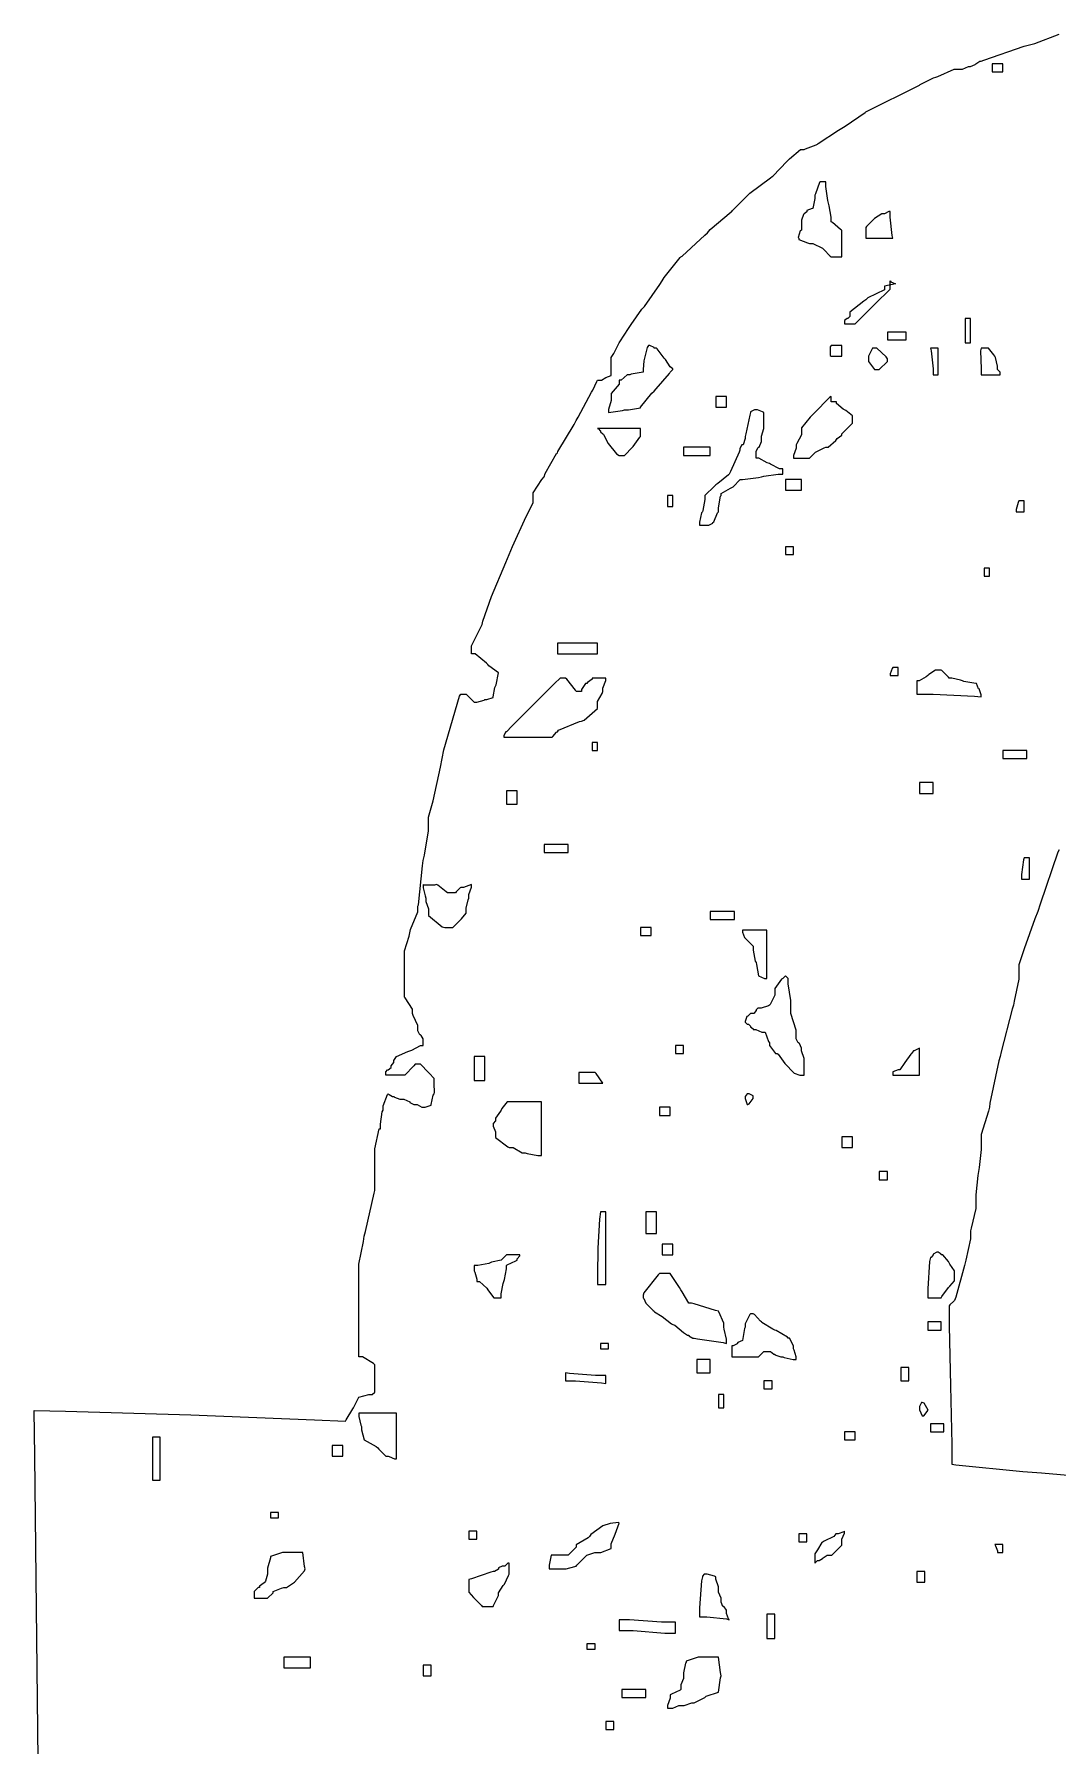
# Model space of a CAD drawing. Extents: x 58 to 299, y 50 to 312.
# Drawn here: x 200.8 to 214.26, y 184.75 to 207.26 of the extents above; entities that cross this region are included whole.
import ezdxf

# ---------------------------------------------------------------- set-up
doc = ezdxf.new("R2010")
doc.units = 0
doc.header["$MEASUREMENT"] = 0

msp = doc.modelspace()

# ---------------------------------------------------------------- linework, layer by layer
at = {"color": 40}
for points in [[(200.861, 183.763), (200.835, 186.16), (200.809, 188.56), (200.801, 189.159), (201.214, 189.151), (202.86, 189.103), (204.487, 189.037), (204.894, 189.019), (204.902, 189.037), (204.99, 189.179), (205, 189.195), (205.008, 189.213), (205.07, 189.335), (205.07, 189.335), (205.07, 189.335), (205.202, 189.371), (205.246, 189.371), (205.246, 189.371), (205.281, 189.398), (205.281, 189.406), (205.281, 189.46), (205.281, 189.58), (205.281, 189.618), (205.281, 189.618), (205.281, 189.724), (205.281, 189.758), (205.263, 189.776), (205.118, 189.865), (205.07, 189.865), (205.07, 189.997), (205.07, 190.295), (205.07, 190.394), (205.07, 190.536), (205.07, 190.854), (205.07, 190.959), (205.07, 191.083), (205.131, 191.382), (205.14, 191.452), (205.157, 191.514), (205.271, 192.017), (205.281, 192.052), (205.281, 192.168), (205.281, 192.425), (205.281, 192.51), (205.281, 192.599), (205.335, 192.863), (205.353, 192.863), (205.353, 192.925), (205.377, 193.084), (205.387, 193.11), (205.387, 193.164), (205.448, 193.314), (205.457, 193.322), (205.466, 193.314), (205.512, 193.286), (205.529, 193.286), (205.537, 193.278), (205.609, 193.252), (205.633, 193.252), (205.66, 193.252), (205.74, 193.216), (205.74, 193.216), (205.74, 193.208), (205.792, 193.182), (205.81, 193.182), (205.836, 193.182), (205.896, 193.146), (205.916, 193.146), (205.942, 193.146), (206.022, 193.173), (206.022, 193.182), (206.022, 193.182), (206.048, 193.306), (206.058, 193.322), (206.066, 193.34), (206.058, 193.46), (206.058, 193.499), (206.058, 193.526), (205.995, 193.596), (205.986, 193.605), (205.977, 193.614), (205.89, 193.703), (205.882, 193.711), (205.846, 193.711), (205.81, 193.711), (205.792, 193.693), (205.672, 193.569), (205.633, 193.569), (205.58, 193.569), (205.461, 193.569), (205.423, 193.569), (205.423, 193.605), (205.423, 193.614), (205.448, 193.639), (205.457, 193.639), (205.457, 193.639), (205.493, 193.667), (205.493, 193.675), (205.493, 193.693), (205.529, 193.733), (205.529, 193.745), (205.529, 193.763), (205.563, 193.815), (205.563, 193.815), (205.563, 193.815), (205.712, 193.879), (205.74, 193.887), (205.766, 193.897), (205.878, 193.958), (205.916, 193.958), (205.916, 193.992), (205.916, 194.028), (205.916, 194.046), (205.89, 194.09), (205.882, 194.098), (205.872, 194.098), (205.846, 194.152), (205.846, 194.168), (205.846, 194.222), (205.784, 194.354), (205.776, 194.381), (205.776, 194.434), (205.678, 194.584), (205.669, 194.593), (205.669, 194.673), (205.669, 194.85), (205.669, 194.91), (205.669, 194.963), (205.669, 195.083), (205.669, 195.122), (205.669, 195.202), (205.73, 195.395), (205.74, 195.439), (205.748, 195.483), (205.846, 195.714), (205.846, 195.792), (205.854, 195.81), (205.907, 196.321), (205.916, 196.391), (205.933, 196.463), (205.986, 196.781), (205.986, 196.886), (205.986, 196.959), (206.047, 197.177), (206.145, 197.618), (206.163, 197.732), (206.189, 197.848), (206.393, 198.552), (206.411, 198.578), (206.445, 198.578), (206.445, 198.578), (206.481, 198.578), (206.481, 198.578), (206.489, 198.57), (206.577, 198.483), (206.587, 198.473), (206.622, 198.473), (206.718, 198.5), (206.728, 198.508), (206.754, 198.508), (206.834, 198.535), (206.834, 198.544), (206.834, 198.544), (206.859, 198.668), (206.868, 198.684), (206.877, 198.702), (206.904, 198.86), (206.904, 198.86), (206.904, 198.86), (206.78, 198.95), (206.764, 198.967), (206.746, 198.985), (206.6, 199.107), (206.551, 199.107), (206.551, 199.143), (206.551, 199.161), (206.551, 199.201), (206.551, 199.213), (206.551, 199.213), (206.612, 199.337), (206.622, 199.355), (206.63, 199.373), (206.692, 199.496), (206.692, 199.496), (206.7, 199.54), (206.815, 199.862), (207, 200.308), (207.045, 200.414), (207.089, 200.52), (207.269, 200.916), (207.363, 201.094), (207.363, 201.154), (207.363, 201.225), (207.476, 201.402), (207.504, 201.436), (207.52, 201.48), (207.67, 201.745), (207.68, 201.753), (207.688, 201.771), (207.9, 202.125), (207.927, 202.178), (207.953, 202.222), (208.129, 202.548), (208.139, 202.565), (208.147, 202.575), (208.2, 202.689), (208.209, 202.707), (208.245, 202.707), (208.262, 202.707), (208.315, 202.741), (208.315, 202.741), (208.315, 202.741), (208.385, 202.769), (208.385, 202.777), (208.385, 202.831), (208.385, 202.949), (208.385, 202.988), (208.385, 203.006), (208.421, 203.06), (208.421, 203.06), (208.421, 203.06), (208.482, 203.183), (208.492, 203.2), (208.5, 203.21), (208.614, 203.386), (208.632, 203.412), (208.65, 203.438), (208.791, 203.642), (208.808, 203.659), (208.826, 203.677), (209.029, 203.968), (209.057, 204.012), (209.083, 204.056), (209.294, 204.32), (209.303, 204.329), (209.32, 204.338), (209.62, 204.613), (209.656, 204.647), (209.69, 204.691), (209.963, 204.92), (209.973, 204.928), (209.981, 204.938), (210.158, 205.114), (210.185, 205.14), (210.211, 205.168), (210.484, 205.37), (210.502, 205.387), (210.519, 205.397), (210.697, 205.583), (210.715, 205.599), (210.731, 205.617), (210.876, 205.74), (210.925, 205.74), (210.943, 205.75), (211.084, 205.802), (211.102, 205.81), (211.11, 205.82), (211.376, 205.996), (211.42, 206.022), (211.464, 206.05), (211.727, 206.226), (211.737, 206.235), (211.807, 206.27), (212.371, 206.553), (212.442, 206.587), (212.451, 206.597), (212.627, 206.684), (212.655, 206.692), (212.681, 206.702), (212.899, 206.798), (212.972, 206.798), (213.006, 206.798), (213.086, 206.834), (213.114, 206.834), (213.114, 206.834), (213.174, 206.86), (213.184, 206.868), (213.184, 206.868), (213.236, 206.904), (213.254, 206.904), (213.289, 206.914), (213.818, 207.099), (213.89, 207.117), (213.96, 207.134), (214.277, 207.257)], [(214.277, 196.533), (214.259, 196.499), (214.03, 195.819), (213.996, 195.721), (213.96, 195.625), (213.818, 195.228), (213.747, 195.017), (213.747, 194.946), (213.747, 194.831), (213.686, 194.54), (213.677, 194.487), (213.659, 194.434), (213.517, 193.877), (213.501, 193.815), (213.483, 193.755), (213.368, 193.199), (213.36, 193.146), (213.35, 193.094), (213.254, 192.789), (213.254, 192.687), (213.254, 192.591), (213.227, 192.354), (213.218, 192.3), (213.209, 192.247), (213.184, 191.995), (213.184, 191.911), (213.184, 191.815), (213.122, 191.558), (213.114, 191.522), (213.114, 191.418), (213.05, 191.135), (213.042, 191.099), (213.032, 191.065), (212.918, 190.65), (212.901, 190.606), (212.892, 190.598), (212.839, 190.546), (212.831, 190.536), (212.831, 190.272), (212.848, 189.482), (212.865, 188.711), (212.865, 188.454), (212.918, 188.445), (213.8, 188.357), (213.924, 188.347), (214.046, 188.339), (215.345, 188.225)]]:
    msp.add_lwpolyline(points, dxfattribs=at)
for points in [[(213.395, 206.764), (213.429, 206.764), (213.509, 206.764), (213.537, 206.764), (213.537, 206.79), (213.537, 206.849), (213.537, 206.868), (213.537, 206.868), (213.429, 206.868), (213.395, 206.868), (213.395, 206.842), (213.395, 206.784), (213.395, 206.764)], [(210.855, 204.575), (210.855, 204.559), (210.969, 204.515), (210.997, 204.505), (211.041, 204.505), (211.164, 204.444), (211.173, 204.435), (211.182, 204.427), (211.268, 204.338), (211.278, 204.329), (211.312, 204.329), (211.393, 204.329), (211.42, 204.329), (211.42, 204.417), (211.42, 204.615), (211.42, 204.681), (211.402, 204.691), (211.296, 204.779), (211.278, 204.788), (211.278, 204.85), (211.252, 205), (211.244, 205.034), (211.234, 205.07), (211.208, 205.256), (211.208, 205.317), (211.173, 205.317), (211.138, 205.317), (211.128, 205.309), (211.075, 205.158), (211.067, 205.14), (211.067, 205.096), (211.04, 204.964), (211.031, 204.964), (211.031, 204.964), (210.961, 204.938), (210.961, 204.928), (210.961, 204.92), (210.925, 204.894), (210.925, 204.894), (210.916, 204.885), (210.891, 204.812), (210.891, 204.788), (210.891, 204.761), (210.891, 204.702), (210.891, 204.681), (210.873, 204.673), (210.845, 204.585), (210.855, 204.575)], [(212.055, 204.928), (212.037, 204.928), (211.983, 204.894), (211.983, 204.894), (211.948, 204.894), (211.851, 204.833), (211.843, 204.823), (211.834, 204.815), (211.745, 204.727), (211.737, 204.717), (211.737, 204.683), (211.737, 204.603), (211.737, 204.575), (211.825, 204.575), (212.024, 204.575), (212.09, 204.575), (212.08, 204.611), (212.055, 204.85), (212.055, 204.928)], [(212.126, 203.976), (211.983, 203.942), (211.983, 203.897), (211.763, 203.791), (211.737, 203.765), (211.709, 203.747), (211.526, 203.603), (211.526, 203.553), (211.526, 203.545), (211.498, 203.517), (211.49, 203.517), (211.49, 203.517), (211.454, 203.492), (211.454, 203.483), (211.454, 203.483), (211.454, 203.447), (211.454, 203.447), (211.489, 203.447), (211.569, 203.447), (211.596, 203.447), (211.613, 203.465), (211.816, 203.667), (211.843, 203.693), (211.869, 203.721), (212.046, 203.897), (212.055, 203.906), (212.055, 203.933), (212.055, 203.992), (212.055, 204.012), (212.064, 204.003), (212.126, 203.976), (212.126, 203.976)], [(213.042, 203.2), (213.06, 203.2), (213.114, 203.2), (213.114, 203.2), (213.114, 203.28), (213.114, 203.458), (213.114, 203.517), (213.096, 203.517), (213.055, 203.517), (213.042, 203.517), (213.042, 203.438), (213.042, 203.261), (213.042, 203.2)], [(212.019, 203.236), (212.08, 203.236), (212.219, 203.236), (212.266, 203.236), (212.266, 203.262), (212.266, 203.321), (212.266, 203.34), (212.204, 203.34), (212.065, 203.34), (212.019, 203.34), (212.019, 203.314), (212.019, 203.256), (212.019, 203.236)], [(208.88, 203.164), (208.862, 203.138), (208.817, 202.963), (208.808, 202.85), (208.808, 202.811), (208.808, 202.811), (208.65, 202.787), (208.632, 202.777), (208.596, 202.777), (208.518, 202.707), (208.492, 202.707), (208.492, 202.654), (208.385, 202.534), (208.385, 202.494), (208.385, 202.442), (208.351, 202.322), (208.351, 202.282), (208.351, 202.282), (208.534, 202.31), (208.562, 202.318), (208.614, 202.318), (208.774, 202.346), (208.774, 202.354), (208.774, 202.354), (208.923, 202.539), (208.951, 202.565), (208.977, 202.592), (209.152, 202.795), (209.161, 202.811), (209.197, 202.847), (209.197, 202.857), (209.161, 202.883), (209.161, 202.883), (209.161, 202.883), (209.1, 202.98), (209.091, 202.988), (209.082, 202.998), (208.993, 203.121), (208.985, 203.13), (208.951, 203.13), (208.951, 203.139), (208.897, 203.164), (208.88, 203.164)], [(211.278, 203.024), (211.312, 203.024), (211.393, 203.024), (211.42, 203.024), (211.42, 203.06), (211.42, 203.138), (211.42, 203.164), (211.42, 203.164), (211.312, 203.164), (211.278, 203.164), (211.268, 203.148), (211.268, 203.033), (211.278, 203.024)], [(211.843, 203.13), (211.825, 203.13), (211.773, 203.024), (211.773, 202.988), (211.773, 202.953), (211.851, 202.847), (211.879, 202.847), (211.913, 202.847), (212.019, 202.953), (212.019, 202.988), (212.001, 203.015), (211.882, 203.13), (211.843, 203.13)], [(212.619, 202.777), (212.635, 202.777), (212.675, 202.777), (212.689, 202.777), (212.689, 202.865), (212.689, 203.063), (212.689, 203.13), (212.663, 203.13), (212.604, 203.13), (212.585, 203.13), (212.593, 203.095), (212.619, 202.857), (212.619, 202.777)], [(213.254, 202.777), (213.315, 202.777), (213.454, 202.777), (213.501, 202.777), (213.501, 202.777), (213.501, 202.811), (213.501, 202.811), (213.501, 202.811), (213.467, 202.847), (213.467, 202.847), (213.467, 202.891), (213.439, 203.007), (213.431, 203.024), (213.421, 203.042), (213.348, 203.13), (213.324, 203.13), (213.29, 203.13), (213.254, 203.13), (213.245, 203.095), (213.254, 202.857), (213.254, 202.777)], [(209.762, 202.354), (209.797, 202.354), (209.875, 202.354), (209.903, 202.354), (209.903, 202.39), (209.903, 202.468), (209.903, 202.494), (209.867, 202.494), (209.788, 202.494), (209.762, 202.494), (209.762, 202.46), (209.762, 202.382), (209.762, 202.354)], [(211.278, 202.494), (211.26, 202.478), (211.057, 202.275), (211.031, 202.248), (211.004, 202.222), (210.891, 202.082), (210.891, 202.035), (210.891, 201.991), (210.829, 201.877), (210.821, 201.859), (210.821, 201.815), (210.785, 201.716), (210.785, 201.683), (210.837, 201.683), (210.957, 201.683), (210.997, 201.683), (211.005, 201.693), (211.057, 201.745), (211.067, 201.753), (211.075, 201.763), (211.19, 201.816), (211.208, 201.825), (211.242, 201.825), (211.34, 201.913), (211.35, 201.929), (211.358, 201.939), (211.42, 201.986), (211.42, 202.001), (211.428, 202.011), (211.542, 202.125), (211.56, 202.142), (211.56, 202.142), (211.56, 202.178), (211.56, 202.178), (211.56, 202.178), (211.56, 202.212), (211.56, 202.212), (211.56, 202.239), (211.472, 202.31), (211.454, 202.318), (211.437, 202.328), (211.35, 202.401), (211.35, 202.424), (211.332, 202.424), (211.278, 202.424), (211.278, 202.424), (211.278, 202.424), (211.278, 202.494), (211.278, 202.494)], [(210.292, 202.318), (210.274, 202.318), (210.22, 202.292), (210.22, 202.282), (210.21, 202.248), (210.158, 202.001), (210.149, 201.965), (210.149, 201.939), (210.123, 201.859), (210.115, 201.859), (210.105, 201.859), (210.079, 201.807), (210.079, 201.789), (210.07, 201.763), (209.955, 201.508), (209.939, 201.472), (209.929, 201.464), (209.788, 201.348), (209.762, 201.33), (209.744, 201.313), (209.62, 201.19), (209.62, 201.19), (209.62, 201.137), (209.594, 200.995), (209.586, 200.977), (209.576, 200.961), (209.55, 200.841), (209.55, 200.801), (209.576, 200.801), (209.635, 200.801), (209.656, 200.801), (209.673, 200.801), (209.726, 200.828), (209.726, 200.837), (209.735, 200.846), (209.787, 200.961), (209.797, 200.977), (209.797, 201.031), (209.823, 201.181), (209.833, 201.19), (209.833, 201.217), (209.955, 201.287), (209.973, 201.296), (209.99, 201.305), (210.083, 201.4), (210.115, 201.4), (210.115, 201.4), (210.326, 201.428), (210.362, 201.436), (210.396, 201.446), (210.582, 201.472), (210.644, 201.472), (210.644, 201.472), (210.644, 201.506), (210.644, 201.506), (210.644, 201.542), (210.6, 201.542), (210.484, 201.604), (210.468, 201.613), (210.44, 201.622), (210.329, 201.683), (210.292, 201.683), (210.292, 201.683), (210.292, 201.719), (210.292, 201.719), (210.292, 201.719), (210.292, 201.753), (210.292, 201.753), (210.292, 201.771), (210.316, 201.816), (210.326, 201.825), (210.334, 201.825), (210.362, 201.903), (210.362, 201.929), (210.362, 201.973), (210.396, 202.073), (210.396, 202.106), (210.396, 202.15), (210.396, 202.249), (210.396, 202.282), (210.378, 202.292), (210.312, 202.318), (210.292, 202.318)], [(208.245, 202.035), (208.245, 202.027), (208.279, 202.001), (208.279, 202.001), (208.288, 201.993), (208.346, 201.873), (208.456, 201.737), (208.492, 201.719), (208.528, 201.719), (208.562, 201.719), (208.57, 201.728), (208.659, 201.816), (208.668, 201.825), (208.676, 201.834), (208.764, 201.957), (208.774, 201.965), (208.774, 201.993), (208.774, 202.052), (208.774, 202.071), (208.632, 202.071), (208.314, 202.071), (208.209, 202.071), (208.218, 202.071), (208.245, 202.035), (208.245, 202.035)], [(209.338, 201.719), (209.426, 201.719), (209.624, 201.719), (209.69, 201.719), (209.69, 201.746), (209.69, 201.805), (209.69, 201.825), (209.602, 201.825), (209.404, 201.825), (209.338, 201.825), (209.338, 201.798), (209.338, 201.739), (209.338, 201.719)], [(210.679, 201.26), (210.731, 201.26), (210.851, 201.26), (210.891, 201.26), (210.891, 201.296), (210.891, 201.374), (210.891, 201.4), (210.837, 201.4), (210.717, 201.4), (210.679, 201.4), (210.679, 201.366), (210.679, 201.287), (210.679, 201.26)], [(209.127, 201.047), (209.144, 201.047), (209.183, 201.047), (209.197, 201.047), (209.197, 201.047), (209.197, 201.155), (209.197, 201.19), (209.179, 201.19), (209.139, 201.19), (209.127, 201.19), (209.127, 201.155), (209.127, 201.075), (209.127, 201.047)], [(213.713, 200.977), (213.739, 200.977), (213.799, 200.977), (213.819, 200.977), (213.819, 201.013), (213.819, 201.093), (213.819, 201.119), (213.801, 201.119), (213.76, 201.119), (213.747, 201.119), (213.738, 201.101), (213.713, 201.009), (213.713, 200.977)], [(210.679, 200.414), (210.705, 200.414), (210.764, 200.414), (210.785, 200.414), (210.785, 200.44), (210.785, 200.499), (210.785, 200.518), (210.757, 200.518), (210.698, 200.518), (210.679, 200.518), (210.679, 200.492), (210.679, 200.434), (210.679, 200.414)], [(213.29, 200.131), (213.306, 200.131), (213.347, 200.131), (213.36, 200.131), (213.36, 200.159), (213.36, 200.218), (213.36, 200.237), (213.342, 200.237), (213.303, 200.237), (213.29, 200.237), (213.29, 200.211), (213.29, 200.152), (213.29, 200.131)], [(207.68, 199.107), (207.812, 199.107), (208.11, 199.107), (208.209, 199.107), (208.209, 199.143), (208.209, 199.223), (208.209, 199.249), (208.077, 199.249), (207.779, 199.249), (207.68, 199.249), (207.68, 199.215), (207.68, 199.135), (207.68, 199.107)], [(206.974, 198.015), (207.053, 198.015), (207.232, 198.015), (207.293, 198.015), (207.371, 198.015), (207.549, 198.015), (207.61, 198.015), (207.618, 198.024), (207.67, 198.077), (207.68, 198.085), (207.696, 198.103), (207.971, 198.217), (207.998, 198.225), (208.033, 198.235), (208.209, 198.388), (208.209, 198.438), (208.209, 198.482), (208.27, 198.588), (208.279, 198.614), (208.279, 198.658), (208.315, 198.757), (208.315, 198.79), (208.271, 198.79), (208.172, 198.79), (208.139, 198.79), (208.139, 198.774), (208.077, 198.73), (208.069, 198.72), (208.051, 198.72), (207.998, 198.641), (207.998, 198.614), (207.963, 198.614), (207.927, 198.614), (207.917, 198.632), (207.803, 198.774), (207.786, 198.79), (207.75, 198.79), (207.716, 198.79), (207.644, 198.72), (207.363, 198.438), (207.081, 198.156), (207.01, 198.085), (207, 198.085), (206.974, 198.033), (206.974, 198.015)], [(212.055, 198.826), (212.082, 198.826), (212.139, 198.826), (212.16, 198.826), (212.16, 198.852), (212.16, 198.912), (212.16, 198.931), (212.142, 198.931), (212.102, 198.931), (212.09, 198.931), (212.08, 198.914), (212.055, 198.848), (212.055, 198.826)], [(212.689, 198.896), (212.653, 198.896), (212.565, 198.836), (212.549, 198.826), (212.531, 198.808), (212.439, 198.754), (212.408, 198.754), (212.408, 198.71), (212.408, 198.611), (212.408, 198.578), (212.619, 198.578), (213.166, 198.553), (213.254, 198.544), (213.254, 198.571), (213.227, 198.65), (213.218, 198.65), (213.218, 198.65), (213.192, 198.72), (213.184, 198.72), (213.184, 198.72), (213.024, 198.746), (213.008, 198.754), (212.98, 198.764), (212.868, 198.79), (212.831, 198.79), (212.821, 198.8), (212.733, 198.888), (212.725, 198.896), (212.689, 198.896), (212.689, 198.896), (212.689, 198.896), (212.689, 198.896)], [(208.139, 197.838), (208.155, 197.838), (208.195, 197.838), (208.209, 197.838), (208.209, 197.866), (208.209, 197.925), (208.209, 197.944), (208.191, 197.944), (208.151, 197.944), (208.139, 197.944), (208.139, 197.918), (208.139, 197.859), (208.139, 197.838)], [(213.537, 197.732), (213.615, 197.732), (213.793, 197.732), (213.854, 197.732), (213.854, 197.759), (213.854, 197.819), (213.854, 197.838), (213.774, 197.838), (213.596, 197.838), (213.537, 197.838), (213.537, 197.812), (213.537, 197.753), (213.537, 197.732)], [(212.442, 197.273), (212.487, 197.273), (212.586, 197.273), (212.619, 197.273), (212.619, 197.309), (212.619, 197.389), (212.619, 197.415), (212.575, 197.415), (212.476, 197.415), (212.442, 197.415), (212.442, 197.381), (212.442, 197.3), (212.442, 197.273)], [(207.01, 197.133), (207.045, 197.133), (207.123, 197.133), (207.151, 197.133), (207.151, 197.177), (207.151, 197.276), (207.151, 197.309), (207.115, 197.309), (207.036, 197.309), (207.01, 197.309), (207.01, 197.265), (207.01, 197.166), (207.01, 197.133)], [(207.504, 196.497), (207.582, 196.497), (207.761, 196.497), (207.822, 196.497), (207.822, 196.525), (207.822, 196.584), (207.822, 196.603), (207.742, 196.603), (207.563, 196.603), (207.504, 196.603), (207.504, 196.577), (207.504, 196.518), (207.504, 196.497)], [(213.783, 196.144), (213.809, 196.144), (213.869, 196.144), (213.89, 196.144), (213.89, 196.216), (213.89, 196.374), (213.89, 196.427), (213.872, 196.427), (213.832, 196.427), (213.819, 196.427), (213.809, 196.401), (213.783, 196.209), (213.783, 196.144)], [(205.916, 196.074), (205.916, 196.03), (205.942, 195.925), (205.952, 195.898), (205.952, 195.854), (205.986, 195.755), (205.986, 195.721), (205.986, 195.669), (206.163, 195.519), (206.199, 195.509), (206.235, 195.509), (206.251, 195.509), (206.291, 195.509), (206.305, 195.509), (206.313, 195.519), (206.401, 195.607), (206.411, 195.615), (206.419, 195.625), (206.481, 195.698), (206.481, 195.721), (206.481, 195.766), (206.506, 195.872), (206.515, 195.898), (206.515, 195.942), (206.551, 196.041), (206.551, 196.074), (206.551, 196.074), (206.445, 196.038), (206.411, 196.038), (206.401, 196.03), (206.347, 195.978), (206.339, 195.968), (206.321, 195.968), (206.281, 195.968), (206.269, 195.968), (206.235, 195.968), (206.217, 195.978), (206.109, 196.066), (206.092, 196.074), (206.065, 196.066), (205.925, 196.066), (205.916, 196.074)], [(209.69, 195.615), (209.769, 195.615), (209.948, 195.615), (210.009, 195.615), (210.009, 195.643), (210.009, 195.702), (210.009, 195.721), (209.929, 195.721), (209.75, 195.721), (209.69, 195.721), (209.69, 195.695), (209.69, 195.636), (209.69, 195.615)], [(208.774, 195.403), (208.808, 195.403), (208.887, 195.403), (208.915, 195.403), (208.915, 195.431), (208.915, 195.49), (208.915, 195.509), (208.879, 195.509), (208.8, 195.509), (208.774, 195.509), (208.774, 195.483), (208.774, 195.424), (208.774, 195.403)], [(210.149, 195.369), (210.158, 195.36), (210.246, 195.272), (210.256, 195.263), (210.256, 195.21), (210.282, 195.068), (210.292, 195.05), (210.3, 195.024), (210.326, 194.874), (210.326, 194.874), (210.326, 194.874), (210.404, 194.84), (210.432, 194.84), (210.432, 194.999), (210.432, 195.356), (210.432, 195.475), (210.352, 195.475), (210.174, 195.475), (210.115, 195.475), (210.115, 195.448), (210.14, 195.378), (210.149, 195.369)], [(210.149, 194.274), (210.149, 194.266), (210.175, 194.24), (210.185, 194.24), (210.193, 194.24), (210.22, 194.214), (210.22, 194.204), (210.22, 194.204), (210.256, 194.178), (210.256, 194.168), (210.29, 194.168), (210.368, 194.134), (210.396, 194.134), (210.414, 194.134), (210.458, 194.01), (210.468, 193.992), (210.468, 193.958), (210.546, 193.851), (210.572, 193.851), (210.581, 193.843), (210.669, 193.721), (210.679, 193.711), (210.687, 193.703), (210.775, 193.614), (210.785, 193.605), (210.793, 193.596), (210.866, 193.569), (210.891, 193.569), (210.925, 193.569), (210.925, 193.613), (210.925, 193.712), (210.925, 193.745), (210.925, 193.789), (210.891, 193.888), (210.891, 193.922), (210.891, 193.922), (210.863, 193.984), (210.855, 193.992), (210.845, 193.992), (210.821, 194.046), (210.821, 194.064), (210.821, 194.161), (210.749, 194.379), (210.749, 194.451), (210.749, 194.549), (210.715, 194.768), (210.715, 194.84), (210.715, 194.84), (210.679, 194.874), (210.679, 194.874), (210.644, 194.84), (210.626, 194.831), (210.538, 194.706), (210.538, 194.663), (210.538, 194.619), (210.476, 194.496), (210.468, 194.487), (210.458, 194.478), (210.359, 194.451), (210.326, 194.451), (210.316, 194.451), (210.292, 194.426), (210.292, 194.417), (210.292, 194.417), (210.264, 194.381), (210.256, 194.381), (210.22, 194.381), (210.185, 194.345), (210.17, 194.338), (210.149, 194.274), (210.149, 194.274)], [(206.587, 193.499), (206.622, 193.499), (206.7, 193.499), (206.728, 193.499), (206.728, 193.579), (206.728, 193.756), (206.728, 193.815), (206.728, 193.815), (206.622, 193.815), (206.587, 193.815), (206.587, 193.737), (206.587, 193.559), (206.587, 193.499)], [(209.233, 193.851), (209.259, 193.851), (209.317, 193.851), (209.338, 193.851), (209.338, 193.879), (209.338, 193.938), (209.338, 193.958), (209.312, 193.958), (209.252, 193.958), (209.233, 193.958), (209.233, 193.931), (209.233, 193.872), (209.233, 193.851)], [(212.372, 193.887), (212.363, 193.887), (212.336, 193.851), (212.336, 193.851), (212.327, 193.843), (212.248, 193.733), (212.182, 193.639), (212.16, 193.639), (212.16, 193.639), (212.09, 193.614), (212.09, 193.605), (212.09, 193.605), (212.09, 193.569), (212.09, 193.569), (212.178, 193.569), (212.376, 193.569), (212.442, 193.569), (212.442, 193.657), (212.442, 193.856), (212.442, 193.922), (212.442, 193.922), (212.372, 193.887), (212.372, 193.887)], [(207.963, 193.463), (208.041, 193.463), (208.219, 193.463), (208.279, 193.463), (208.279, 193.463), (208.191, 193.588), (208.175, 193.605), (208.175, 193.605), (208.067, 193.605), (208.033, 193.605), (208.015, 193.605), (207.975, 193.605), (207.963, 193.605), (207.963, 193.57), (207.963, 193.49), (207.963, 193.463)], [(206.868, 192.793), (206.868, 192.749), (207.027, 192.626), (207.045, 192.617), (207.097, 192.617), (207.217, 192.546), (207.257, 192.546), (207.283, 192.538), (207.422, 192.51), (207.469, 192.51), (207.469, 192.687), (207.469, 193.084), (207.469, 193.216), (207.415, 193.216), (207.295, 193.216), (207.257, 193.216), (207.203, 193.216), (207.083, 193.216), (207.045, 193.216), (207.018, 193.216), (206.948, 193.128), (206.94, 193.11), (206.93, 193.094), (206.868, 193.001), (206.868, 192.969), (206.834, 192.933), (206.834, 192.899), (206.868, 192.821), (206.868, 192.793)], [(209.021, 193.04), (209.055, 193.04), (209.134, 193.04), (209.161, 193.04), (209.161, 193.067), (209.161, 193.126), (209.161, 193.146), (209.126, 193.146), (209.047, 193.146), (209.021, 193.146), (209.021, 193.12), (209.021, 193.06), (209.021, 193.04)], [(210.256, 193.286), (210.256, 193.296), (210.202, 193.322), (210.185, 193.322), (210.175, 193.322), (210.149, 193.286), (210.149, 193.286), (210.149, 193.26), (210.175, 193.182), (210.185, 193.182), (210.202, 193.191), (210.256, 193.263), (210.256, 193.286)], [(211.42, 192.617), (211.42, 192.617), (211.525, 192.617), (211.56, 192.617), (211.56, 192.653), (211.56, 192.731), (211.56, 192.757), (211.525, 192.757), (211.446, 192.757), (211.42, 192.757), (211.42, 192.757), (211.42, 192.653), (211.42, 192.617)], [(211.913, 192.194), (211.939, 192.194), (211.999, 192.194), (212.019, 192.194), (212.019, 192.221), (212.019, 192.28), (212.019, 192.3), (211.992, 192.3), (211.933, 192.3), (211.913, 192.3), (211.913, 192.273), (211.913, 192.214), (211.913, 192.194)], [(208.209, 190.817), (208.235, 190.817), (208.294, 190.817), (208.315, 190.817), (208.315, 191.055), (208.315, 191.593), (208.315, 191.771), (208.297, 191.771), (208.257, 191.771), (208.245, 191.771), (208.235, 191.674), (208.213, 191.294), (208.209, 190.937), (208.209, 190.817)], [(208.844, 191.488), (208.879, 191.488), (208.957, 191.488), (208.985, 191.488), (208.985, 191.56), (208.985, 191.718), (208.985, 191.771), (208.949, 191.771), (208.871, 191.771), (208.844, 191.771), (208.844, 191.7), (208.844, 191.542), (208.844, 191.488)], [(209.057, 191.206), (209.057, 191.206), (209.161, 191.206), (209.197, 191.206), (209.197, 191.242), (209.197, 191.32), (209.197, 191.346), (209.197, 191.346), (209.091, 191.346), (209.057, 191.346), (209.057, 191.346), (209.057, 191.242), (209.057, 191.206)], [(206.622, 190.853), (206.656, 190.853), (206.754, 190.765), (206.764, 190.747), (206.772, 190.73), (206.843, 190.64), (206.868, 190.64), (206.904, 190.64), (206.94, 190.64), (206.94, 190.694), (206.965, 190.827), (206.974, 190.853), (206.983, 190.88), (207.01, 191.02), (207.01, 191.065), (207.018, 191.075), (207.133, 191.127), (207.151, 191.135), (207.151, 191.153), (207.187, 191.193), (207.187, 191.206), (207.143, 191.206), (207.044, 191.206), (207.01, 191.206), (207, 191.197), (206.948, 191.145), (206.94, 191.135), (206.94, 191.135), (206.815, 191.109), (206.798, 191.099), (206.78, 191.091), (206.635, 191.065), (206.587, 191.065), (206.587, 191.047), (206.587, 191.007), (206.587, 190.993), (206.595, 190.977), (206.622, 190.885), (206.622, 190.853)], [(212.549, 190.64), (212.593, 190.64), (212.692, 190.64), (212.725, 190.64), (212.733, 190.658), (212.821, 190.774), (212.831, 190.783), (212.839, 190.792), (212.901, 190.865), (212.901, 190.889), (212.901, 190.889), (212.901, 190.923), (212.901, 190.923), (212.901, 190.923), (212.901, 190.959), (212.901, 190.959), (212.901, 190.995), (212.839, 191.083), (212.831, 191.099), (212.821, 191.117), (212.748, 191.206), (212.725, 191.206), (212.725, 191.215), (212.689, 191.242), (212.689, 191.242), (212.671, 191.242), (212.619, 191.215), (212.619, 191.206), (212.619, 191.206), (212.593, 191.17), (212.585, 191.17), (212.575, 191.117), (212.549, 190.76), (212.549, 190.64)], [(208.844, 190.57), (208.853, 190.562), (208.941, 190.474), (208.951, 190.464), (208.959, 190.456), (209.057, 190.394), (209.057, 190.394), (209.057, 190.394), (209.179, 190.298), (209.197, 190.288), (209.223, 190.28), (209.338, 190.183), (209.338, 190.183), (209.338, 190.183), (209.392, 190.147), (209.41, 190.147), (209.41, 190.139), (209.462, 190.111), (209.48, 190.111), (209.524, 190.103), (209.859, 190.051), (209.903, 190.041), (209.903, 190.095), (209.875, 190.227), (209.867, 190.253), (209.867, 190.307), (209.805, 190.456), (209.797, 190.464), (209.761, 190.474), (209.478, 190.562), (209.444, 190.57), (209.408, 190.57), (209.32, 190.72), (209.303, 190.747), (209.285, 190.774), (209.161, 190.959), (209.161, 190.959), (209.127, 190.959), (209.1, 190.959), (209.04, 190.959), (209.021, 190.959), (209.003, 190.942), (208.817, 190.704), (208.808, 190.676), (208.808, 190.64), (208.817, 190.632), (208.844, 190.57), (208.844, 190.57)], [(210.22, 190.43), (210.21, 190.421), (210.149, 190.296), (210.149, 190.253), (210.14, 190.237), (210.115, 190.077), (210.115, 190.077), (210.115, 190.077), (210.052, 190.051), (210.043, 190.041), (210.043, 190.033), (209.99, 190.007), (209.973, 190.007), (209.973, 189.972), (209.973, 189.892), (209.973, 189.865), (210.017, 189.865), (210.116, 189.865), (210.149, 189.865), (210.193, 189.865), (210.293, 189.865), (210.326, 189.865), (210.334, 189.875), (210.386, 189.927), (210.396, 189.935), (210.432, 189.935), (210.468, 189.935), (210.484, 189.935), (210.524, 189.901), (210.538, 189.901), (210.538, 189.892), (210.616, 189.865), (210.644, 189.865), (210.661, 189.857), (210.78, 189.83), (210.821, 189.83), (210.821, 189.866), (210.793, 189.954), (210.785, 189.971), (210.785, 190.007), (210.731, 190.111), (210.715, 190.111), (210.705, 190.121), (210.555, 190.209), (210.538, 190.217), (210.511, 190.227), (210.37, 190.315), (210.362, 190.324), (210.352, 190.333), (210.272, 190.421), (210.256, 190.43), (210.22, 190.43)], [(212.549, 190.217), (212.593, 190.217), (212.692, 190.217), (212.725, 190.217), (212.725, 190.245), (212.725, 190.304), (212.725, 190.324), (212.681, 190.324), (212.582, 190.324), (212.549, 190.324), (212.549, 190.298), (212.549, 190.238), (212.549, 190.217)], [(208.245, 189.971), (208.271, 189.971), (208.33, 189.971), (208.351, 189.971), (208.351, 189.989), (208.351, 190.029), (208.351, 190.041), (208.323, 190.041), (208.264, 190.041), (208.245, 190.041), (208.245, 190.024), (208.245, 189.985), (208.245, 189.971)], [(209.514, 189.654), (209.558, 189.654), (209.658, 189.654), (209.69, 189.654), (209.69, 189.698), (209.69, 189.797), (209.69, 189.83), (209.646, 189.83), (209.547, 189.83), (209.514, 189.83), (209.514, 189.786), (209.514, 189.687), (209.514, 189.654)], [(207.786, 189.548), (207.918, 189.548), (208.262, 189.522), (208.315, 189.512), (208.315, 189.539), (208.315, 189.599), (208.315, 189.618), (208.183, 189.618), (207.838, 189.646), (207.786, 189.654), (207.786, 189.628), (207.786, 189.568), (207.786, 189.548)], [(210.396, 189.442), (210.422, 189.442), (210.482, 189.442), (210.502, 189.442), (210.502, 189.469), (210.502, 189.528), (210.502, 189.548), (210.475, 189.548), (210.415, 189.548), (210.396, 189.548), (210.396, 189.522), (210.396, 189.462), (210.396, 189.442)], [(212.196, 189.548), (212.222, 189.548), (212.281, 189.548), (212.302, 189.548), (212.302, 189.592), (212.302, 189.691), (212.302, 189.724), (212.275, 189.724), (212.215, 189.724), (212.196, 189.724), (212.196, 189.68), (212.196, 189.581), (212.196, 189.548)], [(209.797, 189.195), (209.813, 189.195), (209.853, 189.195), (209.867, 189.195), (209.867, 189.239), (209.867, 189.338), (209.867, 189.371), (209.849, 189.371), (209.809, 189.371), (209.797, 189.371), (209.797, 189.327), (209.797, 189.228), (209.797, 189.195)], [(205.07, 189.125), (205.07, 189.081), (205.095, 188.966), (205.104, 188.948), (205.104, 188.904), (205.14, 188.772), (205.14, 188.772), (205.14, 188.772), (205.299, 188.684), (205.317, 188.666), (205.333, 188.649), (205.426, 188.56), (205.457, 188.56), (205.466, 188.552), (205.539, 188.524), (205.563, 188.524), (205.563, 188.674), (205.563, 189.013), (205.563, 189.125), (205.439, 189.125), (205.162, 189.125), (205.07, 189.125)], [(212.478, 189.265), (212.469, 189.265), (212.442, 189.213), (212.442, 189.195), (212.442, 189.169), (212.478, 189.089), (212.478, 189.089), (212.497, 189.089), (212.557, 189.165), (212.503, 189.257), (212.478, 189.265)], [(211.454, 188.772), (211.489, 188.772), (211.569, 188.772), (211.596, 188.772), (211.596, 188.798), (211.596, 188.857), (211.596, 188.877), (211.56, 188.877), (211.481, 188.877), (211.454, 188.877), (211.454, 188.85), (211.454, 188.793), (211.454, 188.772)], [(212.585, 188.877), (212.629, 188.877), (212.728, 188.877), (212.761, 188.877), (212.761, 188.904), (212.761, 188.964), (212.761, 188.983), (212.717, 188.983), (212.617, 188.983), (212.585, 188.983), (212.585, 188.957), (212.585, 188.897), (212.585, 188.877)], [(202.354, 188.243), (202.38, 188.243), (202.438, 188.243), (202.458, 188.243), (202.458, 188.385), (202.458, 188.702), (202.458, 188.806), (202.432, 188.806), (202.373, 188.806), (202.354, 188.806), (202.354, 188.666), (202.354, 188.349), (202.354, 188.243)], [(204.717, 188.56), (204.752, 188.56), (204.83, 188.56), (204.858, 188.56), (204.858, 188.56), (204.858, 188.666), (204.858, 188.7), (204.822, 188.7), (204.743, 188.7), (204.717, 188.7), (204.717, 188.7), (204.717, 188.596), (204.717, 188.56)], [(203.906, 187.748), (203.932, 187.748), (203.991, 187.748), (204.012, 187.748), (204.012, 187.766), (204.012, 187.806), (204.012, 187.818), (203.984, 187.818), (203.925, 187.818), (203.906, 187.818), (203.906, 187.802), (203.906, 187.762), (203.906, 187.748)], [(206.515, 187.465), (206.542, 187.465), (206.601, 187.465), (206.622, 187.465), (206.622, 187.493), (206.622, 187.553), (206.622, 187.572), (206.594, 187.572), (206.535, 187.572), (206.515, 187.572), (206.515, 187.545), (206.515, 187.486), (206.515, 187.465)], [(208.492, 187.678), (208.482, 187.687), (208.372, 187.674), (208.279, 187.642), (208.279, 187.642), (208.279, 187.642), (208.121, 187.529), (208.103, 187.501), (208.085, 187.485), (207.927, 187.392), (207.927, 187.361), (207.927, 187.361), (207.821, 187.255), (207.786, 187.255), (207.742, 187.255), (207.61, 187.255), (207.61, 187.255), (207.6, 187.255), (207.574, 187.123), (207.574, 187.078), (207.618, 187.078), (207.717, 187.078), (207.75, 187.078), (207.794, 187.078), (207.909, 187.105), (207.927, 187.113), (207.935, 187.123), (208.051, 187.238), (208.069, 187.255), (208.069, 187.255), (208.173, 187.289), (208.209, 187.289), (208.253, 187.289), (208.385, 187.343), (208.385, 187.361), (208.385, 187.405), (208.438, 187.533), (208.492, 187.678), (208.492, 187.678)], [(210.855, 187.431), (210.881, 187.431), (210.94, 187.431), (210.961, 187.431), (210.961, 187.459), (210.961, 187.518), (210.961, 187.537), (210.934, 187.537), (210.874, 187.537), (210.855, 187.537), (210.855, 187.511), (210.855, 187.452), (210.855, 187.431)], [(211.35, 187.537), (211.34, 187.537), (211.314, 187.501), (211.314, 187.501), (211.314, 187.501), (211.19, 187.441), (211.173, 187.431), (211.156, 187.423), (211.102, 187.325), (211.102, 187.325), (211.102, 187.325), (211.067, 187.273), (211.067, 187.255), (211.067, 187.229), (211.067, 187.169), (211.067, 187.149), (211.102, 187.185), (211.12, 187.185), (211.164, 187.211), (211.173, 187.219), (211.173, 187.219), (211.226, 187.255), (211.244, 187.255), (211.288, 187.255), (211.42, 187.387), (211.42, 187.431), (211.42, 187.467), (211.454, 187.545), (211.454, 187.572), (211.445, 187.563), (211.373, 187.537), (211.35, 187.537)], [(204.329, 187.289), (204.329, 187.289), (204.17, 187.289), (204.118, 187.289), (204.064, 187.289), (203.906, 187.237), (203.906, 187.219), (203.906, 187.219), (203.87, 187.087), (203.87, 187.042), (203.87, 187.008), (203.843, 186.912), (203.835, 186.902), (203.825, 186.894), (203.765, 186.848), (203.765, 186.832), (203.747, 186.832), (203.693, 186.778), (203.693, 186.76), (203.693, 186.744), (203.693, 186.703), (203.693, 186.69), (203.737, 186.69), (203.837, 186.69), (203.87, 186.69), (203.878, 186.7), (203.932, 186.752), (203.942, 186.76), (203.942, 186.778), (204.054, 186.823), (204.082, 186.832), (204.117, 186.832), (204.222, 186.902), (204.222, 186.902), (204.222, 186.902), (204.355, 187.052), (204.365, 187.078), (204.355, 187.106), (204.334, 187.289), (204.329, 187.289)], [(213.467, 187.289), (213.483, 187.289), (213.523, 187.289), (213.537, 187.289), (213.537, 187.317), (213.537, 187.376), (213.537, 187.395), (213.509, 187.395), (213.45, 187.395), (213.431, 187.395), (213.439, 187.379), (213.467, 187.313), (213.467, 187.289)], [(206.515, 186.796), (206.515, 186.77), (206.577, 186.7), (206.587, 186.69), (206.595, 186.682), (206.682, 186.593), (206.692, 186.583), (206.718, 186.583), (206.778, 186.583), (206.798, 186.583), (206.798, 186.583), (206.834, 186.583), (206.834, 186.583), (206.842, 186.593), (206.895, 186.709), (206.904, 186.726), (206.904, 186.761), (206.965, 186.858), (206.974, 186.866), (206.983, 186.876), (207.035, 186.99), (207.045, 187.008), (207.045, 187.044), (207.045, 187.123), (207.045, 187.149), (207.027, 187.149), (206.987, 187.113), (206.974, 187.113), (206.956, 187.113), (206.904, 187.088), (206.904, 187.078), (206.904, 187.07), (206.851, 187.042), (206.834, 187.042), (206.806, 187.034), (206.55, 186.946), (206.515, 186.936), (206.515, 186.936), (206.515, 186.902), (206.515, 186.902), (206.515, 186.876), (206.515, 186.796), (206.515, 186.796)], [(212.408, 186.902), (212.434, 186.902), (212.492, 186.902), (212.513, 186.902), (212.513, 186.938), (212.513, 187.016), (212.513, 187.042), (212.487, 187.042), (212.427, 187.042), (212.408, 187.042), (212.408, 187.008), (212.408, 186.93), (212.408, 186.902)], [(209.55, 186.443), (209.646, 186.443), (209.903, 186.417), (209.939, 186.407), (209.929, 186.417), (209.903, 186.49), (209.903, 186.513), (209.903, 186.531), (209.875, 186.575), (209.867, 186.583), (209.857, 186.583), (209.833, 186.637), (209.833, 186.655), (209.833, 186.691), (209.797, 186.77), (209.797, 186.796), (209.797, 186.84), (209.762, 186.939), (209.762, 186.972), (209.744, 186.982), (209.651, 187.008), (209.62, 187.008), (209.611, 187.008), (209.586, 186.982), (209.586, 186.972), (209.576, 186.92), (209.55, 186.563), (209.55, 186.443)], [(208.492, 186.267), (208.676, 186.267), (209.094, 186.231), (209.233, 186.231), (209.233, 186.231), (209.233, 186.338), (209.233, 186.373), (209.047, 186.373), (208.63, 186.407), (208.492, 186.407), (208.492, 186.373), (208.492, 186.294), (208.492, 186.267)], [(210.432, 186.16), (210.458, 186.16), (210.517, 186.16), (210.538, 186.16), (210.538, 186.241), (210.538, 186.42), (210.538, 186.479), (210.511, 186.479), (210.451, 186.479), (210.432, 186.479), (210.432, 186.4), (210.432, 186.221), (210.432, 186.16)], [(204.082, 185.773), (204.17, 185.773), (204.369, 185.773), (204.435, 185.773), (204.435, 185.809), (204.435, 185.888), (204.435, 185.914), (204.347, 185.914), (204.148, 185.914), (204.082, 185.914), (204.082, 185.879), (204.082, 185.801), (204.082, 185.773)], [(208.069, 186.02), (208.095, 186.02), (208.154, 186.02), (208.175, 186.02), (208.175, 186.038), (208.175, 186.078), (208.175, 186.09), (208.147, 186.09), (208.088, 186.09), (208.069, 186.09), (208.069, 186.074), (208.069, 186.034), (208.069, 186.02)], [(209.797, 185.914), (209.797, 185.914), (209.638, 185.914), (209.586, 185.914), (209.532, 185.914), (209.374, 185.862), (209.374, 185.844), (209.364, 185.835), (209.338, 185.71), (209.338, 185.667), (209.338, 185.633), (209.303, 185.553), (209.303, 185.525), (209.303, 185.525), (209.303, 185.491), (209.303, 185.491), (209.294, 185.482), (209.179, 185.43), (209.161, 185.421), (209.161, 185.377), (209.127, 185.277), (209.127, 185.244), (209.127, 185.244), (209.161, 185.244), (209.161, 185.244), (209.196, 185.244), (209.276, 185.279), (209.303, 185.279), (209.348, 185.279), (209.447, 185.315), (209.48, 185.315), (209.48, 185.315), (209.602, 185.377), (209.62, 185.385), (209.637, 185.403), (209.797, 185.455), (209.797, 185.455), (209.797, 185.455), (209.823, 185.641), (209.833, 185.667), (209.823, 185.711), (209.797, 185.914), (209.797, 185.914)], [(205.916, 185.667), (205.942, 185.667), (206.001, 185.667), (206.022, 185.667), (206.022, 185.703), (206.022, 185.782), (206.022, 185.808), (205.995, 185.808), (205.935, 185.808), (205.916, 185.808), (205.916, 185.808), (205.916, 185.703), (205.916, 185.667)], [(208.528, 185.385), (208.606, 185.385), (208.784, 185.385), (208.844, 185.385), (208.844, 185.412), (208.844, 185.471), (208.844, 185.491), (208.764, 185.491), (208.587, 185.491), (208.528, 185.491), (208.528, 185.465), (208.528, 185.406), (208.528, 185.385)], [(208.315, 184.962), (208.341, 184.962), (208.401, 184.962), (208.421, 184.962), (208.421, 184.989), (208.421, 185.049), (208.421, 185.068), (208.394, 185.068), (208.335, 185.068), (208.315, 185.068), (208.315, 185.041), (208.315, 184.982), (208.315, 184.962)]]:
    msp.add_lwpolyline(points, close=True, dxfattribs=at)

doc.saveas('drawing.dxf')
